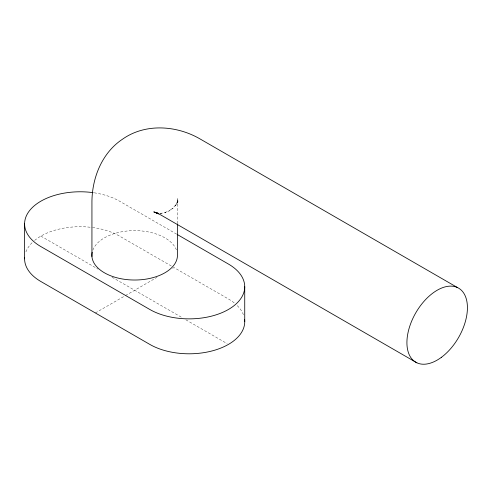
<?xml version="1.0" encoding="UTF-8"?>
<svg xmlns="http://www.w3.org/2000/svg" width="492" height="492" viewBox="0 0 492 492"><rect width="100%" height="100%" fill="white"/><g stroke="black" fill="none" stroke-linecap="round" stroke-linejoin="round"><path stroke-width="0.37" stroke-dasharray="2.46 1.84" d="M95.337 312.955L124.833 295.932M125.491 295.551L156.948 277.39M172.68 268.306L173.99 267.55L228.442 298.982A55.614 32.109 0 0 1 234.684 303.281M159.962 213.417L165.779 212.526L164.07 212.858L169.703 210.674L168.221 211.32L173.301 207.962L171.979 208.94L176.191 204.611L174.992 205.994L178.079 200.976L176.228 205.078L177.889 200.066L177.348 202.925L177.655 198.092L177.397 222.981M159.888 213.282L161.991 213.436M176.646 234.149L119.544 201.179A55.614 32.109 0 0 0 93.136 192.655M171.333 266.012L119.544 236.111A55.614 32.109 0 0 0 93.136 227.587M40.891 236.111L98.086 269.136M112.053 277.199L182.55 317.9M185.878 319.818L227.113 343.625M92.853 250.108A42.779 24.698 0 0 1 134.433 230.625A42.779 24.698 0 0 1 176.382 249.844M25.922 251.855A55.614 32.109 0 0 1 32.054 242.759M34.649 240.403A55.614 32.109 0 0 1 92.391 227.488M237.279 305.637A55.614 32.109 0 0 1 243.663 315.415"/><path stroke-width="0.74" d="M157.784 213.134L156.382 213.036L158.824 213.485L153.793 211.874L160.46 214.764L416.853 362.788M457.486 287.568L199.623 138.695C176.333 125.337 145.201 123.184 122.606 139.138C101.598 153.012 91.66 178.86 91.936 203.368L91.936 256.535M177.311 234.536L228.442 264.056A55.614 32.109 0 0 1 228.442 309.462A55.614 32.109 0 0 1 149.789 309.462L40.891 246.59A55.614 32.109 0 0 1 31.672 208.214A55.614 32.109 0 0 1 93.136 192.655M244.733 286.762L244.733 321.688M177.397 223.743L177.397 254.112A42.779 24.698 0 0 1 133.031 280.003A42.779 24.698 0 0 1 92.219 252.23M24.6 223.885L24.6 258.817M244.616 319.597A55.614 32.109 0 0 1 212.064 350.937A55.614 32.109 0 0 1 149.789 344.394L40.891 281.522A55.614 32.109 0 0 1 24.649 257.427M441.281 357.413A42.779 24.698 -60 0 0 461.072 289.966A42.779 24.698 -60 0 0 409.159 328.158A42.779 24.698 -60 0 0 441.281 357.413"/></g></svg>
